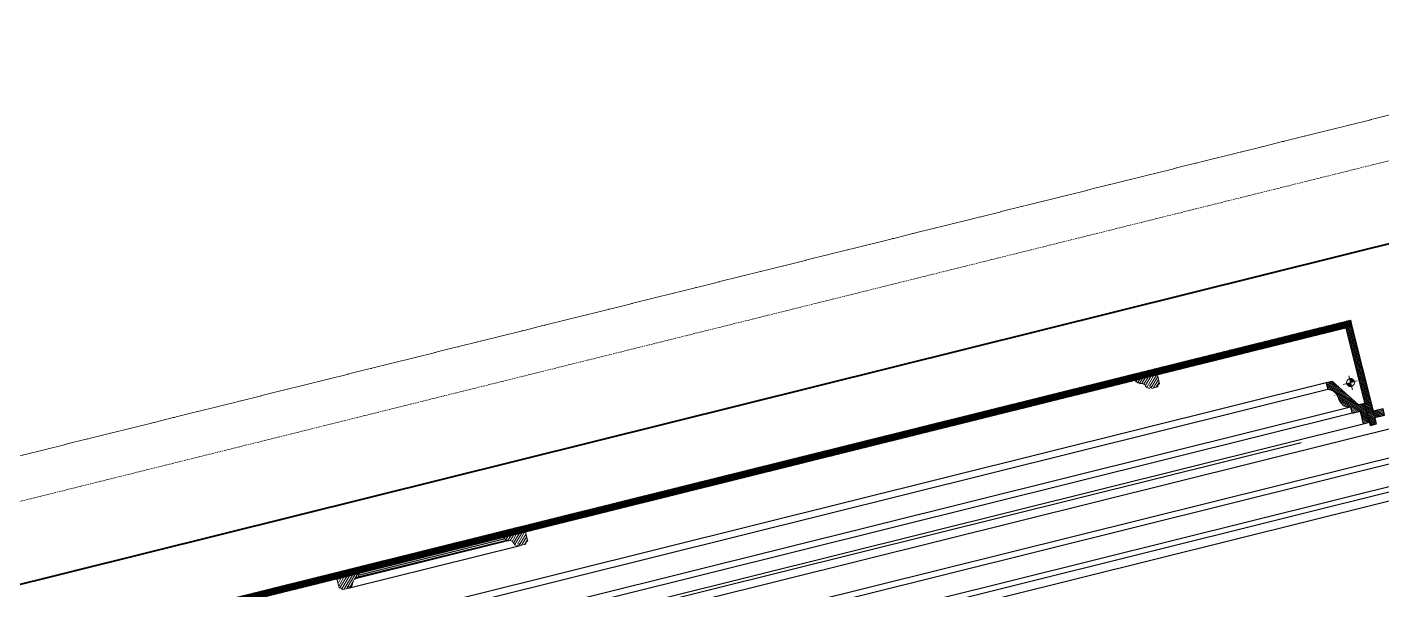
# Model space of a CAD drawing. Header units: inches. Extents: x 122939 to 389145, y 29603 to 574065.
# Drawn here: x 324698 to 328881, y 505674 to 507412 of the extents above; entities that cross this region are included whole.
import ezdxf

# ---------------------------------------------------------------- set-up
doc = ezdxf.new("R2010")
doc.units = ezdxf.units.IN
doc.header["$MEASUREMENT"] = 0
for name, pattern in [('DASHED', [0.75, 0.5, -0.25]), ('HIDDEN', [0.375, 0.25, -0.125]), ('PHANTOM-Z', [69.2, 60, -1.4, 2.5, -1.4, 2.5, -1.4])]:
    doc.linetypes.add(name, pattern=pattern)
for name, color, linetype, lineweight in [('1st floor$0$A-FLOR-HRAL', 4, 'Continuous', 18), ('a-cut', 30, 'PHANTOM-Z', 18), ('A-FLOR-SLAB', 7, 'Continuous', 40), ('A-FLOR-TIL1', 6, 'Continuous', 18), ('A-WALL-HATCH', 8, 'Continuous', 20), ('GRC', 41, 'Continuous', 0), ('GRC Hatch', 253, 'Continuous', 0)]:
    doc.layers.add(name, color=color, linetype=linetype, lineweight=lineweight)
for name, color, linetype in [('8', 8, 'Continuous'), ('A-Hidden', 8, 'HIDDEN'), ('gypsum', 31, 'Continuous')]:
    doc.layers.add(name, color=color, linetype=linetype)
pattern_1 = [(45, (-52964.606, -57999.7377), (-4.4194174, 4.4194174), [])]

# ---------------------------------------------------------------- blocks, each defined once
blk = doc.blocks.new('half')
at = {"layer": 'GRC Hatch', "lineweight": 0, "ltscale": 5}
h = blk.add_hatch(dxfattribs=at)
h.set_pattern_fill('ANSI31', color=256, scale=30)
h.set_pattern_definition([(135, (111029.2882, -6e-11), (2.65165043, 2.65165043), [])])
h.paths.add_polyline_path([(60617, 11176.5), (60617, 11196.5), (60586.2, 11196.5), (60586.2, 11466.5), (60566.2, 11466.5), (60566.2, 11156.5), (60586.2, 11156.5), (60586.2, 11176.5)])
edge = h.paths.add_edge_path()
edge.add_line((60466.2, 11316.5), (60466.2, 11296.5))
edge.add_arc((60453.7, 11261.1), 37.5, 0.5662, 70.5092, ccw=False)
edge.add_arc((60527, 11261.8), 35.8, 180.5344, 260.6682)
edge.add_line((60521.2, 11226.5), (60521.2, 11206.5))
edge.add_line((60521.2, 11206.5), (60546.2, 11206.5))
edge.add_line((60546.2, 11206.5), (60546.2, 11166.5))
edge.add_line((60546.2, 11166.5), (60566.2, 11166.5))
edge.add_line((60566.2, 11166.5), (60566.2, 11226.5))
edge.add_line((60566.2, 11226.5), (60546.2, 11226.5))
edge.add_line((60546.2, 11226.5), (60486.2, 11316.5))
edge.add_line((60486.2, 11316.5), (60466.2, 11316.5))
at = {"layer": 'gypsum', "ltscale": 5, "elevation": 0}
blk.add_lwpolyline([(60617, 11176.5), (60617, 11196.5), (60586.2, 11196.5), (60586.2, 11466.5), (60566.2, 11466.5), (60566.2, 11156.5), (60586.2, 11156.5), (60586.2, 11176.5), (60617, 11176.5)], dxfattribs=at)
blk.add_lwpolyline([(60466.2, 11316.5), (60466.2, 11296.5, -0.315025), (60491.2, 11261.5, 0.364631), (60521.2, 11226.5), (60521.2, 11206.5), (60546.2, 11206.5), (60546.2, 11166.5), (60566.2, 11166.5), (60566.2, 11226.5), (60546.2, 11226.5), (60486.2, 11316.5)], format="xyb", close=True, dxfattribs=at)
blk = doc.blocks.new('light')
at = {"layer": '1st floor$0$A-FLOR-HRAL'}
h = blk.add_hatch(dxfattribs=at)
h.set_pattern_fill('ANSI31', color=256, style=0)
h.set_pattern_definition([(45, (3.66744, 0), (-0.08838834765, 0.08838834765), [])])
h.paths.add_polyline_path([(50492.3, 1889.6), (50492.3, 1901.7, 0.414214), (50480.2, 1889.6)])
h.paths.add_polyline_path([(50492.3, 1877.5, 0.414214), (50504.4, 1889.6), (50492.3, 1889.6)])
for p, q in [((50471.3, 1889.6), (50515.5, 1889.6)), ((50492.3, 1866.4), (50492.3, 1911.1))]:
    blk.add_line(p, q, dxfattribs=at)
blk.add_circle((50492.3, 1889.6), 12.1, dxfattribs=at)
blk = doc.blocks.new('CEIL001')
at = {"layer": '8'}
h = blk.add_hatch(dxfattribs=at)
h.set_pattern_fill('ANSI31', color=256, scale=30, style=0)
h.set_pattern_definition([(45, (-522874.697, -8484.2517), (-2.65165043, 2.65165043), [])])
h.paths.add_polyline_path([(2890.1, -20), (2890.1, 0), (-40, 0), (-40, -20)])
h = blk.add_hatch(dxfattribs=at)
h.set_pattern_fill('ANSI31', color=256, scale=30, style=0)
h.set_pattern_definition([(45, (-522834.697, -8484.2517), (-2.65165043, 2.65165043), [])])
h.paths.add_polyline_path([(2890.1, -20), (2890.1, 0), (5820.2, 0), (5820.2, -20)])
at = {"layer": 'A-WALL-HATCH'}
h = blk.add_hatch(dxfattribs=at)
h.set_pattern_fill('ANSI31', color=256, scale=50, angle=-13.9714, style=0)
h.set_pattern_definition(pattern_1)
edge = h.paths.add_edge_path()
edge.add_line((2590.1, -20), (2590.1, -48.4))
edge.add_arc((2590.1, -56.2), 7.81, 0, 90, ccw=False)
edge.add_line((2597.9, -56.2), (2616.6, -56.2))
edge.add_line((2616.6, -56.2), (2616.6, -49.9))
edge.add_arc((2623.6, -45.2), 8.47, -145.8773, -89.2455)
edge.add_arc((2623.7, -43.8), 9.83, -89.6267, -20.302)
edge.add_arc((2676, -61.4), 45.3, 149.9024, 161.8141, ccw=False)
edge.add_arc((2645.5, -43.6), 10, 95.9485, 150.6542, ccw=False)
edge.add_arc((2648.5, -69.5), 36.1, 88.3753, 96.4708, ccw=False)
edge.add_line((2649.6, -33.4), (2649.6, -30.4))
edge.add_arc((2648.7, -6.5), 23.9, -87.9646, -77.963)
edge.add_arc((2652.9, -26.4), 3.65, -76.78, -18.8512)
edge.add_arc((2639.8, -20.5), 18, -23.13, -10.9931)
edge.add_line((2657.4, -23.9), (2660.6, -23.9))
edge.add_line((2660.6, -23.9), (2660.6, -20))
edge.add_line((2660.6, -20), (2590.1, -20))
h = blk.add_hatch(dxfattribs=at)
h.set_pattern_fill('ANSI31', color=256, scale=50, angle=-13.9714, style=0)
h.set_pattern_definition(pattern_1)
edge = h.paths.add_edge_path()
edge.add_line((3190.1, -20), (3190.1, -48.4))
edge.add_arc((3190.1, -56.2), 7.81, 90, 180)
edge.add_line((3182.3, -56.2), (3163.5, -56.2))
edge.add_line((3163.5, -56.2), (3163.5, -49.9))
edge.add_arc((3156.5, -45.2), 8.47, 269.2455, 325.8773, ccw=False)
edge.add_arc((3156.5, -43.8), 9.83, 200.302, 269.6267, ccw=False)
edge.add_arc((3104.2, -61.4), 45.3, 18.1859, 30.0976)
edge.add_arc((3134.6, -43.6), 10, 29.3458, 84.0515)
edge.add_arc((3131.6, -69.5), 36.1, 83.5292, 91.6247)
edge.add_line((3130.6, -33.4), (3130.6, -30.4))
edge.add_arc((3131.4, -6.5), 23.9, 257.963, 267.9646, ccw=False)
edge.add_arc((3127.3, -26.4), 3.65, 198.8512, 256.78, ccw=False)
edge.add_arc((3140.3, -20.5), 18, 190.9931, 203.13, ccw=False)
edge.add_line((3122.7, -23.9), (3119.6, -23.9))
edge.add_line((3119.6, -23.9), (3119.6, -20))
edge.add_line((3119.6, -20), (3190.1, -20))
h = blk.add_hatch(dxfattribs=at)
h.set_pattern_fill('ANSI31', color=256, scale=50, angle=-13.9714, style=0)
h.set_pattern_definition([(45, (-50954.514, -57999.7377), (-4.4194174, 4.4194174), [])])
edge = h.paths.add_edge_path()
edge.add_line((5200.2, -20), (5200.2, -48.4))
edge.add_arc((5200.2, -56.2), 7.81, 90, 180)
edge.add_line((5192.4, -56.2), (5173.6, -56.2))
edge.add_line((5173.6, -56.2), (5173.6, -49.9))
edge.add_arc((5166.6, -45.2), 8.47, 269.2455, 325.8773, ccw=False)
edge.add_arc((5166.5, -43.8), 9.83, 200.302, 269.6267, ccw=False)
edge.add_arc((5114.3, -61.4), 45.3, 18.1859, 30.0976)
edge.add_arc((5144.7, -43.6), 10, 29.3458, 84.0515)
edge.add_arc((5141.7, -69.5), 36.1, 83.5292, 91.6247)
edge.add_line((5140.7, -33.4), (5140.7, -30.4))
edge.add_arc((5141.5, -6.5), 23.9, 257.963, 267.9646, ccw=False)
edge.add_arc((5137.4, -26.4), 3.65, 198.8512, 256.78, ccw=False)
edge.add_arc((5150.4, -20.5), 18, 190.9931, 203.13, ccw=False)
edge.add_line((5132.8, -23.9), (5129.7, -23.9))
edge.add_line((5129.7, -23.9), (5129.7, -20))
edge.add_line((5129.7, -20), (5200.2, -20))
at = {"layer": 'GRC', "elevation": 0}
blk.add_lwpolyline([(2890.1, -20), (2890.1, 0), (-40, 0), (-40, -20)], close=True, dxfattribs=at)
at = {"layer": 'GRC'}
blk.add_lwpolyline([(2890.1, -20), (2890.1, 0), (5820.2, 0), (5820.2, -20)], close=True, dxfattribs=at)
at = {"layer": 'gypsum', "lineweight": 0}
for points in [[(2590.1, -20), (2590.1, -48.4, -0.414214), (2597.9, -56.2), (2616.6, -56.2), (2616.6, -49.9, 0.252258), (2623.8, -53.7, 0.312062), (2632.9, -47.2, -0.052022), (2636.8, -38.7, -0.243338), (2644.5, -33.6, -0.035338), (2649.6, -33.4), (2649.6, -30.4, 0.043668), (2653.7, -29.9, 0.258286), (2656.3, -27.5, 0.053007), (2657.4, -23.9), (2660.6, -23.9), (2660.6, -20), (2590.1, -20)], [(3190.1, -20), (3190.1, -48.4, 0.414214), (3182.3, -56.2), (3163.5, -56.2), (3163.5, -49.9, -0.252258), (3156.4, -53.7, -0.312062), (3147.2, -47.2, 0.052022), (3143.4, -38.7, 0.243338), (3135.7, -33.6, 0.035338), (3130.6, -33.4), (3130.6, -30.4, -0.043668), (3126.4, -29.9, -0.258286), (3123.8, -27.5, -0.053007), (3122.7, -23.9), (3119.6, -23.9), (3119.6, -20), (3190.1, -20)]]:
    blk.add_lwpolyline(points, format="xyb", dxfattribs=at)
at = {"layer": 'gypsum', "lineweight": 0, "elevation": 0}
blk.add_lwpolyline([(5200.2, -20), (5200.2, -48.4, 0.414214), (5192.4, -56.2), (5173.6, -56.2), (5173.6, -49.9, -0.252258), (5166.5, -53.7, -0.312062), (5157.3, -47.2, 0.052022), (5153.5, -38.7, 0.243338), (5145.8, -33.6, 0.035338), (5140.7, -33.4), (5140.7, -30.4, -0.043668), (5136.5, -29.9, -0.258286), (5133.9, -27.5, -0.053007), (5132.8, -23.9), (5129.7, -23.9), (5129.7, -20), (5200.2, -20)], format="xyb", dxfattribs=at)
blk.add_blockref('half', (-54766, -11486.5, 0))
at = {"layer": 'A-FLOR-TIL1', "xscale": -0.9999999999999994, "rotation": 359.9999999999983}
blk.add_blockref('light', (56265.5, -2076.5, 0), dxfattribs=at)

msp = doc.modelspace()

# ---------------------------------------------------------------- linework, layer by layer
at = {"layer": 'a-cut'}
msp.add_line((321464.836, 505289.496, 0), (329995.659, 507411.95, 0), dxfattribs=at)
at = {"layer": 'A-FLOR-SLAB'}
msp.add_line((329774.705, 506959.712, 0), (322011.375, 505028.209, 0), dxfattribs=at)
at = {"layer": 'A-Hidden', "linetype": 'DASHED', "lineweight": 0, "ltscale": 10}
msp.add_line((329714.627, 507201.187, 0), (321951.297, 505269.684, 0), dxfattribs=at)
at = {"layer": 'gypsum', "color": 8}
for p, q in [((328709.322, 506313.367, -0.001), (323255.422, 504956.446, -0.001)), ((323260.251, 504937.038, -0.001), (328714.151, 506293.959, -0.001)), ((329141.557, 506229.993, -0.007), (322882.092, 504672.648, -0.001)), ((328789.253, 506219.9, -0.001), (323204.347, 504830.385, -0.001)), ((323223.779, 504855.829, -0.001), (328784.425, 506239.309, -0.001)), ((323194.596, 504786.74, -0.001), (328823.171, 506187.12, -0.001)), ((329214.159, 506159.014, -0.007), (322876.403, 504582.192, -0.001)), ((329224.141, 506142.246, -0.007), (322877.802, 504563.288, -0.001)), ((329320.779, 506096.788, -0.007), (322811.676, 504477.334, -0.001)), ((329329.747, 506081.884, -0.007), (322797.124, 504456.578, -0.001)), ((325689.537, 505679.332, -0.001), (326220.233, 505811.369, -0.001)), ((326182.769, 505825.553, -0.001), (325714.99, 505709.186, -0.001)), ((326182.056, 505828.419, -0.001), (325715.274, 505712.285, -0.001)), ((325724.374, 505721.265, -0.001), (326169.808, 505832.088, -0.001))]:
    msp.add_line(p, q, dxfattribs=at)
at = {"layer": 'gypsum', "color": 8, "elevation": -0.001}
for points in [[(322701.317, 504653.708), (328631.502, 506129.128)], [(322774.938, 504424.708), (329354.597, 506061.716)]]:
    msp.add_lwpolyline(points, dxfattribs=at)

# ---------------------------------------------------------------- block references
at = {"layer": 'GRC', "rotation": 13.9714232829857}
msp.add_blockref('CEIL001', (323136.745, 505102.102, -0.001), dxfattribs=at)

doc.saveas('drawing.dxf')
